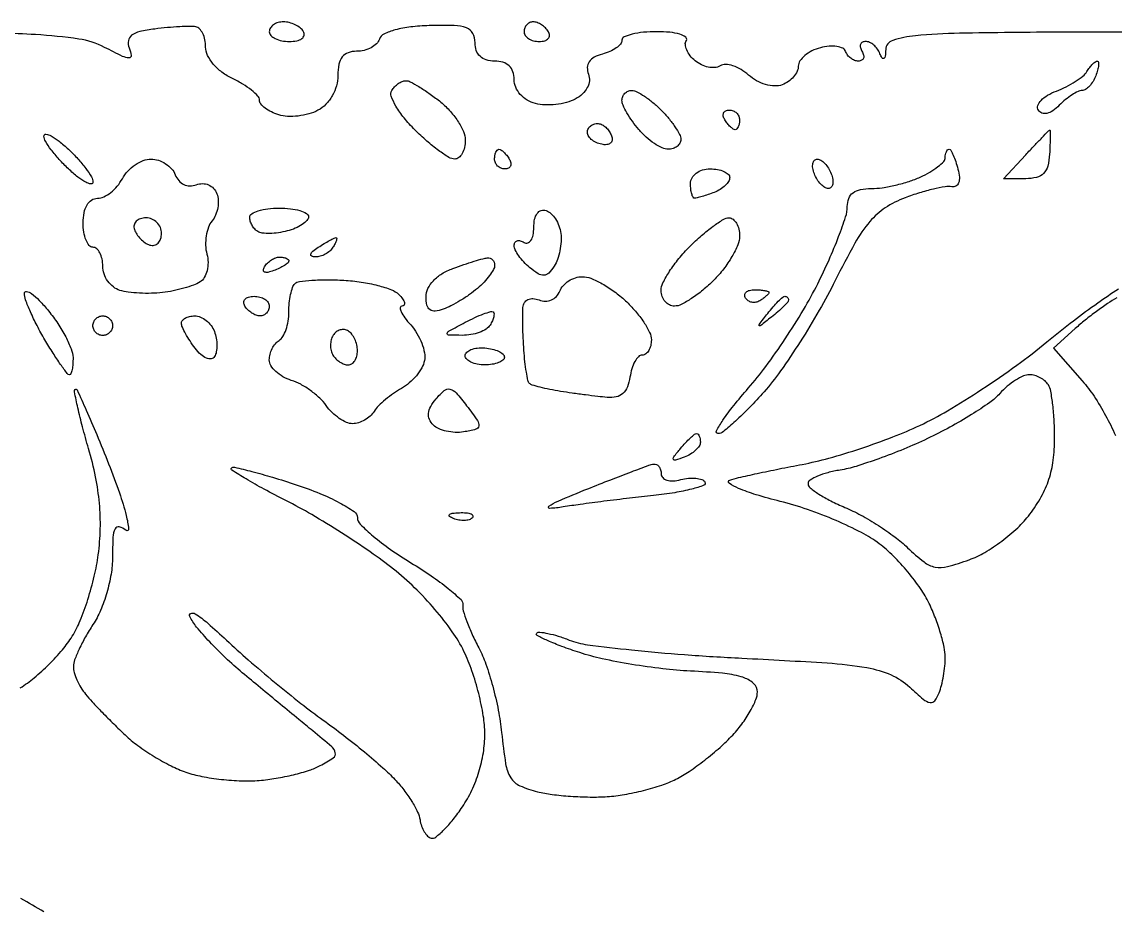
# Model space of a CAD drawing. Extents: x 0 to 102, y 0 to 135.
# Drawn here: x 14.02 to 23.46, y 113.57 to 121.23 of the extents above; entities that cross this region are included whole.
import ezdxf

# ---------------------------------------------------------------- set-up
doc = ezdxf.new("R2010")
doc.units = 0
doc.header["$MEASUREMENT"] = 0

msp = doc.modelspace()

# ---------------------------------------------------------------- linework, layer by layer
for points in [[(16.280507, 121.2318, 0.067639), (16.233909, 121.225467, 0.08433), (16.19441, 121.206949, 0.09965), (16.167996, 121.179461, 0.142666), (16.1586, 121.1472, 0.195654), (16.171749, 121.114884, 0.086673), (16.209769, 121.087451, 0.066561), (16.266122, 121.068827, 0.0466), (16.332793, 121.0626, 0.047867), (16.395869, 121.068652, 0.104212), (16.440458, 121.087451, 0.181468), (16.459658, 121.115211, 0.202618), (16.4547, 121.1472, 0.08825), (16.425738, 121.179588, 0.053305), (16.381963, 121.206949, 0.051278), (16.331017, 121.225525, 0.061875)], [(18.437807, 121.2318, 0.105429), (18.407433, 121.225323, 0.099231), (18.381585, 121.206949, 0.096318), (18.364259, 121.179495, 0.092995), (18.3582, 121.1472, 0.153634), (18.368354, 121.114935, 0.097988), (18.396944, 121.087451, 0.080552), (18.439662, 121.068906, 0.062283), (18.490093, 121.0626, 0.066118), (18.536761, 121.068798, 0.138808), (18.567883, 121.087451, 0.191142), (18.578832, 121.115082, 0.139169), (18.5697, 121.1472, 0.06081), (18.543795, 121.179561, 0.051032), (18.509389, 121.206949, 0.053229), (18.472119, 121.225599, 0.089642)], [(23.309638, 120.8934, -0.378002), (23.319593, 120.884619, -0.058922), (23.319806, 120.856123, -0.041517), (23.311795, 120.815178, -0.022557), (23.295594, 120.7665, -0.044495), (23.27182, 120.717949, -0.051459), (23.240785, 120.676877, -0.058879), (23.207538, 120.648689, -0.147462), (23.177392, 120.6396, 0.115335), (23.142329, 120.631403, 0.028795), (23.090836, 120.602132, 0.027883), (23.034271, 120.560872, 0.024864), (22.980337, 120.512051, -0.042473), (22.923614, 120.464225, -0.096811), (22.872746, 120.441351, -0.149816), (22.831097, 120.444181, -0.164446), (22.800003, 120.469909, -0.23057), (22.796105, 120.508618, -0.101421), (22.823933, 120.5535, -0.07002), (22.879625, 120.597969, -0.042697), (22.955591, 120.63454, 0.025828), (23.03943, 120.671475, 0.025786), (23.119061, 120.716876, 0.026669), (23.184189, 120.763672, 0.085416), (23.219475, 120.803582, -0.025875), (23.243269, 120.837968, -0.032576), (23.268858, 120.867016, -0.034297), (23.292727, 120.887736, -0.163008)], [(17.336584, 120.7242, -0.12059), (17.375261, 120.714734, -0.015522), (17.450228, 120.672694, -0.017396), (17.537344, 120.616002, -0.013705), (17.627691, 120.54886, -0.040774), (17.712981, 120.469719, -0.03972), (17.78512, 120.377127, -0.042533), (17.834919, 120.28542, -0.103479), (17.8506, 120.21046, -0.053915), (17.843854, 120.148079, -0.073651), (17.823837, 120.095299, -0.093358), (17.794257, 120.059872, -0.173953), (17.759492, 120.0474, -0.13963), (17.709825, 120.061546, -0.019748), (17.620869, 120.121679, -0.021238), (17.519014, 120.203438, -0.016637), (17.415521, 120.300264, -0.025708), (17.32252, 120.403354, -0.037218), (17.252465, 120.503975, -0.041386), (17.210968, 120.589647, -0.234647), (17.215521, 120.638664, -0.052161), (17.2408, 120.671383, -0.048453), (17.27289, 120.699074, -0.05188), (17.30662, 120.718005, -0.102298)], [(19.2888, 120.6396, -0.120635), (19.33217, 120.628982, -0.026952), (19.398251, 120.589897, -0.026473), (19.471615, 120.535168, -0.022886), (19.5426, 120.4704, -0.022886), (19.607368, 120.399415, -0.026473), (19.662098, 120.326051, -0.026952), (19.701182, 120.25997, -0.120635), (19.7118, 120.2166, -0.126938), (19.703475, 120.184336, -0.100762), (19.680046, 120.156851, -0.089679), (19.644999, 120.138375, -0.076723), (19.603702, 120.132, -0.111052), (19.552164, 120.14359, -0.037077), (19.484557, 120.181987, -0.034767), (19.413633, 120.237048, -0.033275), (19.349902, 120.302167, -0.022104), (19.29413, 120.373452, -0.024643), (19.247, 120.446915, -0.025011), (19.213417, 120.512843, -0.10567), (19.2042, 120.555967, -0.100219), (19.210662, 120.587883, -0.098215), (19.229051, 120.615033, -0.097662), (19.256512, 120.633219, -0.09787)], [(20.129807, 120.4704, -0.093332), (20.164007, 120.46396, -0.09642), (20.193082, 120.445549, -0.099167), (20.212542, 120.41808, -0.105053), (20.2194, 120.3858, -0.042167), (20.216664, 120.353411, -0.061769), (20.208441, 120.326051, -0.081139), (20.196359, 120.307499, -0.210953), (20.182093, 120.3012, -0.151918), (20.164265, 120.306745, -0.038439), (20.140386, 120.326051, -0.035638), (20.115257, 120.353417, -0.029505), (20.0925, 120.3858, -0.082592), (20.079259, 120.418126, -0.161196), (20.081891, 120.445549, -0.182303), (20.099779, 120.463777, -0.108972)], [(19.040846, 120.339887, -0.062935), (19.070971, 120.315562, -0.051508), (19.096466, 120.282907, -0.053363), (19.113815, 120.247295, -0.086896), (19.1196, 120.214262, -0.197116), (19.109253, 120.189036, -0.143728), (19.082466, 120.174165, -0.094863), (19.041605, 120.172851, -0.052397), (18.993186, 120.18582, -0.065363), (18.948395, 120.210112, -0.09613), (18.917906, 120.242732, -0.122565), (18.906287, 120.278265, -0.157716), (18.914432, 120.311445, -0.101208), (18.938637, 120.337153, -0.09843), (18.971225, 120.35161, -0.097419), (19.007153, 120.352583, -0.09691)], [(22.8965, 120.296026, -0.532434), (22.90112, 120.293016, -0.003722), (22.901533, 120.237569, -0.009145), (22.900306, 120.170487, -0.005265), (22.8965, 120.08976, -0.047878), (22.880667, 119.987298, -0.131269), (22.845216, 119.923929, -0.141528), (22.784812, 119.889463, -0.059323), (22.690966, 119.87826), (22.497631, 119.8782), (22.690966, 120.084526, -0.001773), (22.765952, 120.163984, -0.002775), (22.831092, 120.231763, -0.000758), (22.888229, 120.29038, -0.099211)], [(14.4243, 120.132, -0.019583), (14.505277, 120.049725, -0.02425), (14.573672, 119.966821, -0.023709), (14.623294, 119.89333, -0.137478), (14.6358, 119.848706, -0.450164), (14.618235, 119.83315, -0.093659), (14.573672, 119.847324, -0.044852), (14.505566, 119.892369, -0.020051), (14.4243, 119.9628, -0.019583), (14.343323, 120.045075, -0.02425), (14.274928, 120.127979, -0.023709), (14.225306, 120.20147, -0.137478), (14.2128, 120.246094, -0.450164), (14.230365, 120.26165, -0.093659), (14.274928, 120.247476, -0.044852), (14.343034, 120.202431, -0.020051)], [(18.141707, 120.132, -0.151918), (18.159535, 120.126455, -0.038439), (18.183414, 120.107149, -0.035638), (18.208543, 120.079783, -0.029505), (18.2313, 120.0474, -0.082592), (18.244541, 120.015074, -0.161196), (18.241909, 119.987651, -0.182303), (18.224021, 119.969423, -0.108972), (18.193993, 119.9628, -0.093332), (18.159793, 119.96924, -0.09642), (18.130718, 119.987651, -0.099167), (18.111258, 120.01512, -0.105053), (18.1044, 120.0474, -0.042167), (18.107136, 120.079789, -0.061769), (18.115359, 120.107149, -0.081139), (18.127441, 120.125701, -0.210953)], [(22.028433, 120.132, -0.270325), (22.043429, 120.123253, -0.02278), (22.064491, 120.081707, -0.025352), (22.086131, 120.026397, -0.016619), (22.105639, 119.960789, -0.04161), (22.117722, 119.891482, -0.107386), (22.111448, 119.841358, -0.185847), (22.088266, 119.814167, -0.173738), (22.052056, 119.808573, 0.089669), (21.995883, 119.809241, 0.016173), (21.893028, 119.788466, 0.016978), (21.772745, 119.755747, 0.014645), (21.648802, 119.713455, 0.056574), (21.477658, 119.626271, 0.071582), (21.34515, 119.508378, 0.047783), (21.216435, 119.322354, 0.012262), (21.045669, 118.998521, -0.015519), (20.908346, 118.742167, -0.011643), (20.742068, 118.468573, -0.011799), (20.573365, 118.21823, -0.026313), (20.430931, 118.03815, -0.011893), (20.303747, 117.900416, -0.016717), (20.183429, 117.784218, -0.012974), (20.079583, 117.695211, -0.172341), (20.032824, 117.6786, -0.567842), (20.019961, 117.700161, -0.024097), (20.076266, 117.793427, -0.021552), (20.169009, 117.919452, -0.011067), (20.295304, 118.0695, 0.021771), (20.445537, 118.255945, 0.012028), (20.613309, 118.495653, 0.011975), (20.771973, 118.747237, 0.018826), (20.894694, 118.971312, 0.011141), (20.992443, 119.178337, 0.013272), (21.075004, 119.377878, 0.012082), (21.135706, 119.54861, 0.079526), (21.15, 119.637913, -0.090687), (21.162813, 119.707974, -0.142296), (21.199341, 119.756583, -0.114419), (21.263001, 119.784691, -0.047023), (21.357519, 119.7936, 0.036884), (21.452527, 119.800618, 0.020151), (21.567377, 119.82244, 0.019984), (21.682887, 119.854163, 0.029893), (21.780519, 119.89178, 0.025457), (21.863031, 119.934571, 0.034096), (21.932703, 119.981981, 0.036304), (21.98257, 120.027354, 0.192314), (21.996, 120.06098, -0.04372), (21.998382, 120.088167, -0.06349), (22.005527, 120.111138, -0.083217), (22.016036, 120.126683, -0.205394)], [(15.137325, 120.0474, -0.078783), (15.201301, 120.037257, -0.065292), (15.263622, 120.007545, -0.066686), (15.314918, 119.963593, -0.09094), (15.346562, 119.911722, 0.086448), (15.376656, 119.86139, 0.104564), (15.420346, 119.828102, 0.107394), (15.472806, 119.815888, 0.095585), (15.528016, 119.825696, -0.092531), (15.582096, 119.835642, -0.101657), (15.634213, 119.82479, -0.102859), (15.677375, 119.794437, -0.096925), (15.705967, 119.748796, -0.079775), (15.717842, 119.692305, -0.056114), (15.713673, 119.627379, -0.055588), (15.695029, 119.564281, -0.073724), (15.664005, 119.51317, 0.086273), (15.632686, 119.458546, 0.04859), (15.613623, 119.384319, 0.046609), (15.608662, 119.303255, 0.055997), (15.619611, 119.227696, -0.060546), (15.629417, 119.155407, -0.063413), (15.621336, 119.084044, -0.070647), (15.597447, 119.024319, -0.124558), (15.560705, 118.98638, -0.051547), (15.505374, 118.959614, -0.018572), (15.42202, 118.932873, -0.018192), (15.327858, 118.910139, -0.020585), (15.236084, 118.895388, -0.023848), (15.141168, 118.888685, -0.01846), (15.037513, 118.890145, -0.018805), (14.940685, 118.898748, -0.042), (14.86845, 118.914157, -0.092911), (14.811873, 118.943569, -0.072198), (14.76389, 118.993857, -0.07099), (14.731511, 119.056652, -0.083776), (14.7204, 119.122501, 0.04977), (14.714157, 119.185067, 0.069758), (14.695549, 119.237972, 0.089917), (14.668098, 119.273573, 0.185742), (14.6358, 119.286, -0.226478), (14.603404, 119.301468, -0.074992), (14.576051, 119.348128, -0.057076), (14.557386, 119.416508, -0.038131), (14.5512, 119.4975, -0.047492), (14.559498, 119.58467, -0.085251), (14.584742, 119.651753, -0.114432), (14.62449, 119.693751, -0.147313), (14.675123, 119.709, 0.112104), (14.729176, 119.721273, 0.055403), (14.789244, 119.758703, 0.050946), (14.845766, 119.813481, 0.052011), (14.8896, 119.8782, -0.065002), (14.935916, 119.94291, -0.055186), (14.999722, 119.997697, -0.057582), (15.0705, 120.034923, -0.092553)], [(20.889804, 120.0474, -0.142471), (20.921259, 120.038252, -0.060245), (20.955589, 120.010123, -0.052856), (20.987365, 119.969046, -0.046632), (21.011394, 119.9205, -0.049166), (21.024752, 119.871882, -0.08982), (21.024373, 119.830877, -0.13955), (21.010862, 119.803995, -0.209945), (20.987196, 119.7936, -0.142471), (20.955741, 119.802748, -0.060245), (20.921411, 119.830877, -0.052856), (20.889635, 119.871954, -0.046632), (20.865606, 119.9205, -0.049166), (20.852248, 119.969118, -0.08982), (20.852627, 120.010123, -0.13955), (20.866138, 120.037005, -0.209945)], [(19.9656, 119.9628, -0.042713), (20.030376, 119.957256, -0.06238), (20.085098, 119.940608, -0.081888), (20.122176, 119.916137, -0.208972), (20.1348, 119.887251, -0.144282), (20.125175, 119.854591, -0.059761), (20.095491, 119.818811, -0.052351), (20.052176, 119.78559, -0.045844), (20.000981, 119.760351, -0.008099), (19.947151, 119.740689, -0.009838), (19.896078, 119.724084, -0.008575), (19.852771, 119.711748, -0.065182), (19.831781, 119.709, -0.281131), (19.818126, 119.717337, -0.050709), (19.806793, 119.746277, -0.041645), (19.798965, 119.787274, -0.026361), (19.7964, 119.8359, -0.130775), (19.809361, 119.884609, -0.10214), (19.84575, 119.925787, -0.08892), (19.900508, 119.953336, -0.072314)], [(16.2432, 119.6244, -0.027867), (16.340446, 119.618976, -0.043758), (16.422446, 119.602447, -0.05431), (16.479981, 119.578469, -0.273371), (16.497, 119.549667, -0.1916), (16.484243, 119.5176, -0.056234), (16.442985, 119.482762, -0.047558), (16.383509, 119.450745, -0.035767), (16.313118, 119.426848, -0.028464), (16.237593, 119.411627, -0.030697), (16.162713, 119.405581, -0.03225), (16.098468, 119.408491, -0.111413), (16.059318, 119.421974, -0.072164), (16.032569, 119.444397, -0.052935), (16.009939, 119.475877, -0.053267), (15.994566, 119.51114, -0.076312), (15.9894, 119.544793, -0.264112), (16.006794, 119.575425, -0.058564), (16.063954, 119.601015, -0.046306), (16.145964, 119.618615, -0.029721)], [(15.09405, 119.5398, 0.077096), (15.045381, 119.532251, 0.119977), (15.009285, 119.510289, 0.144529), (14.991474, 119.477557, 0.134046), (14.993588, 119.439337, 0.068635), (15.013799, 119.398421, 0.04742), (15.046749, 119.358549, 0.04742), (15.086621, 119.325599, 0.068635), (15.127537, 119.305387, 0.134046), (15.165757, 119.303274, 0.144529), (15.198489, 119.321085, 0.119977), (15.220451, 119.357181, 0.077096), (15.228, 119.40585, 0.099038), (15.217774, 119.45697, 0.097945), (15.188652, 119.500452, 0.097945), (15.14517, 119.529574, 0.099038)], [(18.54855, 119.603673, -0.111441), (18.590627, 119.578445, -0.05898), (18.629591, 119.531321, -0.054318), (18.6598, 119.471039, -0.055987), (18.675935, 119.406273, -0.048431), (18.678462, 119.335132, -0.034209), (18.668114, 119.255777, -0.034679), (18.647506, 119.18055, -0.059532), (18.618932, 119.12224, -0.050194), (18.572077, 119.063687, -0.188372), (18.529943, 119.044706, -0.155569), (18.480766, 119.057673, -0.031575), (18.406948, 119.111449, -0.032056), (18.355916, 119.159643, -0.034438), (18.312771, 119.212884, -0.036748), (18.282601, 119.263359, -0.116845), (18.2736, 119.301352, -0.128987), (18.280397, 119.327261, -0.189549), (18.298451, 119.341952, -0.145901), (18.325826, 119.342462, -0.070726), (18.3582, 119.3283, 0.213191), (18.390178, 119.324006, 0.177732), (18.417949, 119.344613, 0.099708), (18.43676, 119.391459, 0.045804), (18.4428, 119.457257, -0.05095), (18.450018, 119.527911, -0.105864), (18.472226, 119.578376, -0.156852), (18.506487, 119.603572, -0.16166)], [(20.128292, 119.5398, -0.168885), (20.163051, 119.527715, -0.094679), (20.192637, 119.493486, -0.075353), (20.212643, 119.442446, -0.055843), (20.2194, 119.382136, -0.099038), (20.204222, 119.306259, -0.033786), (20.153883, 119.205269, -0.032034), (20.081718, 119.098416, -0.031848), (19.996364, 119.001436, -0.023647), (19.902509, 118.916062, -0.027029), (19.804956, 118.843917, -0.027685), (19.716729, 118.792533, -0.118557), (19.657964, 118.7784, -0.11489), (19.613958, 118.788647, -0.100398), (19.576488, 118.817589, -0.09356), (19.551341, 118.860863, -0.085164), (19.5426, 118.911808, -0.115959), (19.55845, 118.979232, -0.028583), (19.615242, 119.078669, -0.027718), (19.695237, 119.18804, -0.024625), (19.789892, 119.292508, -0.017004), (19.891252, 119.387198, -0.021581), (19.991305, 119.467158, -0.020229), (20.078829, 119.525839, -0.138418)], [(16.734643, 119.369305, -0.434568), (16.740695, 119.363431, -0.071273), (16.737747, 119.345368, -0.041889), (16.726726, 119.318388, -0.020509), (16.7085, 119.286, -0.075854), (16.681042, 119.253729, -0.054031), (16.641976, 119.226632, -0.053889), (16.597875, 119.208463, -0.074131), (16.555457, 119.202695, -0.102799), (16.524715, 119.209497, -0.37991), (16.517232, 119.226161, -0.147021), (16.534722, 119.251945, -0.027275), (16.5816, 119.286, -0.008026), (16.632112, 119.317505, -0.01079), (16.678903, 119.344299, -0.008096), (16.718573, 119.365067, -0.104523)], [(16.248193, 119.2014, -0.039867), (16.278675, 119.198966, -0.059132), (16.304415, 119.191633, -0.077771), (16.321928, 119.180875, -0.219607), (16.3278, 119.168151, -0.2252), (16.32029, 119.152323, -0.029412), (16.289232, 119.12987, -0.029555), (16.246799, 119.106241, -0.020646), (16.196506, 119.08452, -0.036408), (16.147457, 119.06969, -0.155351), (16.117355, 119.072327, -0.32948), (16.107257, 119.089226, -0.1144), (16.116899, 119.117769, -0.061454), (16.142574, 119.149759, -0.051183), (16.176787, 119.176833, -0.053277), (16.213924, 119.195266, -0.088797)], [(18.04095, 119.194721, -0.114194), (18.065141, 119.191742, -0.111981), (18.085762, 119.178438, -0.104885), (18.099571, 119.156693, -0.089435), (18.1044, 119.129912, -0.130016), (18.094939, 119.094145, -0.030843), (18.06091, 119.042072, -0.029686), (18.01302, 118.985198, -0.025501), (17.95635, 118.931271, -0.024118), (17.888858, 118.87874, -0.01695), (17.8083, 118.826046, -0.017151), (17.727568, 118.780775, -0.034004), (17.66025, 118.751614, -0.057654), (17.59093, 118.735704, -0.186161), (17.54602, 118.747539, -0.182901), (17.520195, 118.78668, -0.05541), (17.5122, 118.858605, -0.112604), (17.528427, 118.929745, -0.078186), (17.575469, 118.997833, -0.066617), (17.649501, 119.057349, -0.048514), (17.74485, 119.103071, -0.005712), (17.838576, 119.136094, -0.00679), (17.927797, 119.165044, -0.005964), (18.003556, 119.187506, -0.042886)], [(16.803427, 119.001519, -0.023149), (16.953189, 118.985838, -0.025682), (17.095679, 118.956662, -0.026244), (17.213398, 118.919498, -0.107189), (17.276084, 118.879156, -0.034227), (17.309874, 118.840394, -0.093668), (17.325995, 118.807997, -0.227669), (17.322441, 118.787626, -0.24216), (17.304508, 118.7784, 0.404038), (17.289934, 118.764326, 0.117235), (17.29673, 118.730547, 0.052873), (17.327999, 118.678096, 0.023085), (17.379603, 118.615495, -0.048338), (17.433894, 118.542419, -0.043591), (17.475333, 118.457768, -0.046222), (17.49883, 118.374722, -0.094656), (17.498465, 118.307312, -0.080816), (17.475283, 118.244859, -0.043695), (17.428589, 118.177196, -0.042067), (17.367554, 118.114936, -0.051458), (17.3007, 118.068368, 0.026668), (17.23096, 118.024749, 0.021892), (17.161329, 117.971151, 0.022433), (17.101611, 117.91611, 0.053086), (17.063846, 117.86895, -0.069347), (17.029239, 117.828491, -0.051723), (16.981433, 117.794264, -0.052344), (16.928401, 117.770999, -0.077359), (16.878293, 117.7632, -0.104259), (16.825177, 117.774397, -0.046727), (16.762554, 117.809337, -0.043504), (16.700866, 117.860174, -0.045353), (16.649847, 117.920263, 0.051438), (16.593682, 117.984809, 0.031684), (16.515858, 118.048855, 0.031562), (16.429916, 118.102992, 0.048293), (16.34895, 118.137464, -0.051966), (16.276144, 118.169095, -0.05845), (16.214515, 118.214072, -0.066916), (16.172564, 118.264908, -0.139981), (16.1586, 118.313808, -0.064623), (16.164872, 118.362137, -0.051845), (16.183451, 118.411238, -0.053424), (16.210818, 118.453739, -0.084803), (16.2432, 118.4823, 0.124636), (16.275701, 118.515869, 0.047126), (16.302949, 118.575746, 0.042976), (16.321546, 118.64951, 0.040291), (16.3278, 118.726993, -0.024608), (16.331615, 118.804454, -0.027707), (16.343035, 118.878115, -0.028568), (16.359613, 118.938883, -0.116002), (16.379663, 118.971263, -0.164316), (16.418583, 118.99053, -0.015671), (16.525537, 119.001544, -0.018676), (16.657199, 119.006013, -0.013655)], [(18.862498, 119.0322, -0.096201), (18.934528, 119.018212, -0.031387), (19.032635, 118.971258, -0.029949), (19.137584, 118.904136, -0.029639), (19.234146, 118.82474, -0.028648), (19.31982, 118.735695, -0.031112), (19.392243, 118.639757, -0.03274), (19.443177, 118.550584, -0.113865), (19.458, 118.48634, -0.058198), (19.452151, 118.43626, -0.07734), (19.434877, 118.393863, -0.096076), (19.40931, 118.365457, -0.163021), (19.379284, 118.3554, 0.202946), (19.347156, 118.341799, 0.065793), (19.31575, 118.299485, 0.053191), (19.289662, 118.237921, 0.038382), (19.273534, 118.16505, -0.057876), (19.251296, 118.080332, -0.118104), (19.212284, 118.024209, -0.129129), (19.154719, 117.994866, -0.07642), (19.0773, 117.990059, -0.006512), (18.995892, 117.998519, -0.002884), (18.888648, 118.011705, -0.002854), (18.775187, 118.026979, -0.003845), (18.672679, 118.042179, -0.010582), (18.580218, 118.058629, -0.014157), (18.497174, 118.077683, -0.011309), (18.429499, 118.096885, -0.126253), (18.405805, 118.111421, -0.139988), (18.392629, 118.136054, -0.011305), (18.378586, 118.208913, -0.014542), (18.366131, 118.298119, -0.010649), (18.357311, 118.3977, -0.005776), (18.351446, 118.503288, -0.005508), (18.34791, 118.610669, -0.00547), (18.346869, 118.705582, -0.019491), (18.349236, 118.766301, -0.115383), (18.362526, 118.808124, -0.150334), (18.392166, 118.834915, -0.128163), (18.435768, 118.842919, -0.07339), (18.488302, 118.831178, 0.090987), (18.542676, 118.821006, 0.101431), (18.594915, 118.831525, 0.103401), (18.638055, 118.861481, 0.098155), (18.666554, 118.906726, -0.092312), (18.695998, 118.954696, -0.066754), (18.743974, 118.995342, -0.065069), (18.802399, 119.02282, -0.077569)], [(14.252478, 118.7361, -0.025088), (14.332325, 118.628061, -0.025666), (14.400298, 118.513364, -0.026495), (14.44865, 118.408125, -0.089527), (14.463558, 118.33425, -0.021615), (14.462271, 118.277505, -0.034981), (14.455735, 118.22969, -0.03931), (14.445644, 118.19516, -0.311493), (14.432656, 118.1862, -0.237386), (14.413373, 118.195902, -0.006476), (14.356527, 118.2746, -0.01207), (14.291662, 118.371799, -0.007821), (14.221156, 118.487136, -0.01351), (14.153209, 118.609751, -0.015959), (14.095881, 118.729315, -0.014912), (14.054064, 118.832403, -0.090168), (14.04402, 118.888986, -0.469988), (14.062721, 118.904355, -0.110959), (14.105428, 118.885703, -0.044477), (14.172449, 118.826719, -0.018395)], [(16.026707, 118.863, -0.062283), (16.077138, 118.856694, -0.080552), (16.119856, 118.838149, -0.097988), (16.148446, 118.810665, -0.153634), (16.1586, 118.7784, -0.092995), (16.152541, 118.746105, -0.096318), (16.135215, 118.718651, -0.099231), (16.109367, 118.700277, -0.105429), (16.078993, 118.6938, -0.089642), (16.044681, 118.700001, -0.053229), (16.007411, 118.718651, -0.051032), (15.973005, 118.746039, -0.06081), (15.9471, 118.7784, -0.139169), (15.937968, 118.810518, -0.191142), (15.948917, 118.838149, -0.138808), (15.980039, 118.856802, -0.066118)], [(20.350021, 118.9194, -0.017729), (20.397239, 118.917725, -0.028836), (20.437016, 118.912583, -0.02859), (20.46652, 118.905257, -0.328686), (20.4732, 118.896193, -0.183858), (20.468703, 118.884376, -0.025929), (20.450066, 118.865505, -0.026733), (20.424606, 118.844648, -0.019831), (20.394446, 118.824313, -0.090093), (20.361003, 118.811192, -0.095385), (20.325776, 118.811052, -0.099739), (20.294252, 118.823828, -0.108766), (20.271267, 118.84752, -0.158515), (20.264624, 118.874765, -0.191218), (20.276076, 118.898285, -0.126631), (20.306043, 118.914187, -0.059057)], [(20.610459, 118.863, -0.099038), (20.622649, 118.860562, -0.097945), (20.633017, 118.853617, -0.097945), (20.639962, 118.843249, -0.099038), (20.6424, 118.831059, -0.184603), (20.635535, 118.813098, -0.013803), (20.59891, 118.774393, -0.017649), (20.551066, 118.729813, -0.012436), (20.49435, 118.683009, -0.001576), (20.398794, 118.608554, -0.377591), (20.3886, 118.6092, -0.377591), (20.387954, 118.619394, -0.001576), (20.462409, 118.71495, -0.012436), (20.509213, 118.771666, -0.017649), (20.553793, 118.81951, -0.013803), (20.592498, 118.856135, -0.184603)], [(14.7204, 118.6938, -0.099038), (14.752687, 118.687341, -0.097945), (14.780149, 118.668949, -0.097945), (14.798541, 118.641487, -0.099038), (14.805, 118.6092, -0.099038), (14.798541, 118.576913, -0.097945), (14.780149, 118.549451, -0.097945), (14.752687, 118.531059, -0.099038), (14.7204, 118.5246, -0.099038), (14.688113, 118.531059, -0.097945), (14.660651, 118.549451, -0.097945), (14.642259, 118.576913, -0.099038), (14.6358, 118.6092, -0.099038), (14.642259, 118.641487, -0.097945), (14.660651, 118.668949, -0.097945), (14.688113, 118.687341, -0.099038)], [(15.515049, 118.6938, -0.101381), (15.563958, 118.68378, -0.066805), (15.613444, 118.65428, -0.063351), (15.655984, 118.610699, -0.070203), (15.684523, 118.559266, -0.047622), (15.700525, 118.501725, -0.042969), (15.706092, 118.440155, -0.045546), (15.701192, 118.38381, -0.094229), (15.685453, 118.342703, -0.221866), (15.656621, 118.32379, -0.137557), (15.615724, 118.329116, -0.085337), (15.567188, 118.360442, -0.044695), (15.518669, 118.413787, -0.017164), (15.474031, 118.47706, -0.019603), (15.435892, 118.540562, -0.019145), (15.407958, 118.596465, -0.095973), (15.399891, 118.63035, -0.183398), (15.407921, 118.654552, -0.096309), (15.432608, 118.675162, -0.074033), (15.470153, 118.689114, -0.052048)], [(18.091721, 118.727536, -0.231368), (18.099236, 118.712628, -0.060096), (18.096261, 118.685156, -0.048435), (18.084772, 118.651026, -0.033028), (18.065579, 118.614829, -0.11682), (18.030991, 118.580293, -0.049672), (17.971746, 118.551471, -0.045495), (17.899498, 118.53205, -0.04463), (17.824457, 118.525847, -0.007096), (17.705706, 118.528332, -0.471883), (17.6948, 118.542563, -0.214403), (17.710949, 118.563791, -0.003259), (17.8506, 118.638555, -0.013174), (17.933791, 118.679633, -0.019701), (18.008673, 118.71067, -0.015255), (18.070489, 118.731363, -0.239865)], [(16.841246, 118.563287, 0.108373), (16.807127, 118.575267, 0.099685), (16.770016, 118.572406, 0.095498), (16.735625, 118.555106, 0.090427), (16.709353, 118.52598, 0.078319), (16.692918, 118.486808, 0.059053), (16.687183, 118.440405, 0.059272), (16.692451, 118.394145, 0.080615), (16.7085, 118.3554, 0.06081), (16.734405, 118.323039, 0.051032), (16.768811, 118.295651, 0.053229), (16.806081, 118.277001, 0.089642), (16.840393, 118.2708, 0.151097), (16.870752, 118.280189, 0.09843), (16.896615, 118.30661, 0.081425), (16.91406, 118.346098, 0.063462), (16.92, 118.392707, 0.057944), (16.914158, 118.442949, 0.050295), (16.896866, 118.493102, 0.052935), (16.871406, 118.53574, 0.093559)], [(18.0198, 118.416739, -0.037158), (18.084587, 118.406983, -0.053734), (18.139297, 118.388175, -0.068155), (18.176866, 118.363851, -0.218405), (18.189, 118.337397, -0.229038), (18.176668, 118.311888, -0.073935), (18.139297, 118.290363, -0.056318), (18.084596, 118.275667, -0.037503), (18.0198, 118.2708, -0.044935), (17.955033, 118.276632, -0.064806), (17.900302, 118.294107, -0.084737), (17.863314, 118.319824, -0.201195), (17.8506, 118.350142, -0.210357), (17.863502, 118.379453, -0.091879), (17.900302, 118.402434, -0.067802), (17.955021, 118.4158, -0.044872)], [(22.723219, 118.1862, 0.105764), (22.67129, 118.175091, 0.036174), (22.603122, 118.138397, 0.03405), (22.531536, 118.085741, 0.033253), (22.467152, 118.023467, -0.055438), (22.379742, 117.946108, -0.014307), (22.222539, 117.841964, -0.014381), (22.035277, 117.732815, -0.014191), (21.841231, 117.634104, -0.012784), (21.637769, 117.544062, -0.011425), (21.422259, 117.460914, -0.011542), (21.225222, 117.395116, -0.034597), (21.08709, 117.362767, 0.024089), (20.981547, 117.340377, 0.036194), (20.892525, 117.309928, 0.040096), (20.828607, 117.276482, 0.257626), (20.8116, 117.245666, 0.228621), (20.828692, 117.21024, 0.02457), (20.904792, 117.155608, 0.026298), (21.007315, 117.096783, 0.018162), (21.12885, 117.040747, -0.026537), (21.266709, 116.974366, -0.017181), (21.418944, 116.883901, -0.01728), (21.561978, 116.784975, -0.031064), (21.670906, 116.6929, 0.023915), (21.812806, 116.569434, 0.119442), (21.907973, 116.525736, 0.114336), (22.014668, 116.52947, 0.02108), (22.20369, 116.588942, 0.04689), (22.337224, 116.651919, 0.027509), (22.484214, 116.75021, 0.02733), (22.621603, 116.865708, 0.041397), (22.726185, 116.981552, 0.035879), (22.825567, 117.133283, 0.047952), (22.891497, 117.28402, 0.046893), (22.928464, 117.447208, 0.032274), (22.9407, 117.63657, 0.013315), (22.936717, 117.786121, 0.015978), (22.924737, 117.926376, 0.01476), (22.907529, 118.042846, 0.094625), (22.886357, 118.098271, 0.077591), (22.857529, 118.131917, 0.053334), (22.816019, 118.160371, 0.052803), (22.768864, 118.17969, 0.070951)], [(17.862671, 117.917832, -0.009231), (17.956048, 117.790106, -0.183492), (17.967817, 117.74399, -0.309505), (17.94268, 117.714945, -0.024228), (17.837092, 117.692587, -0.050925), (17.763535, 117.688283, -0.045076), (17.68745, 117.698494, -0.047643), (17.620158, 117.720697, -0.093137), (17.573708, 117.752452, -0.097004), (17.541426, 117.800459, -0.128619), (17.533966, 117.852356, -0.101139), (17.552909, 117.910556, -0.044144), (17.599287, 117.977696, -0.04099), (17.669217, 118.049146, -0.238815), (17.718758, 118.06155, -0.158996), (17.771228, 118.030181, -0.016716)], [(19.849059, 117.6786, -0.217663), (19.86128, 117.673015, -0.078541), (19.871617, 117.656408, -0.05972), (19.878661, 117.631978, -0.040372), (19.881, 117.603051, -0.148172), (19.871064, 117.57026, -0.058677), (19.840208, 117.534042, -0.05126), (19.795263, 117.500191, -0.0442), (19.742134, 117.474215, -0.012731), (19.665971, 117.447192, -0.389672), (19.649095, 117.454884, -0.27071), (19.651962, 117.477031, -0.008807), (19.710193, 117.549763, -0.013646), (19.753477, 117.599113, -0.018888), (19.795091, 117.640754, -0.015689), (19.831248, 117.672247, -0.172995)], [(19.47915, 117.415014, -0.153768), (19.503306, 117.411311, -0.118167), (19.523962, 117.394176, -0.094543), (19.537866, 117.365721, -0.066596), (19.5426, 117.330333, 0.196983), (19.556028, 117.297571, 0.126681), (19.591712, 117.276142, 0.086541), (19.646234, 117.269782, 0.049856), (19.711716, 117.280091, -0.039106), (19.779392, 117.292238, -0.049465), (19.842927, 117.292276, -0.057974), (19.893608, 117.281257, -0.173542), (19.920909, 117.259468, -0.473984), (19.911245, 117.231406, -0.024528), (19.806997, 117.198604, -0.024279), (19.659726, 117.167637, -0.013291), (19.476843, 117.143332, 0.002849), (19.269789, 117.120203, 0.002309), (19.047938, 117.093102, 0.002332), (18.843585, 117.066211, 0.006041), (18.6966, 117.044359, -0.026867), (18.579708, 117.031928, -0.743182), (18.572952, 117.050739, -0.060172), (18.652339, 117.095891, -0.00358), (18.9081, 117.200952, -0.00248), (19.107179, 117.279923, -0.00351), (19.285231, 117.348097, -0.002023), (19.435954, 117.403902, -0.049423)], [(17.80125, 116.995121, -0.028489), (17.860147, 116.994191, -0.077125), (17.900754, 116.984824, -0.208169), (17.916197, 116.969203, -0.296942), (17.912288, 116.950688, -0.126455), (17.884629, 116.934339, -0.060344), (17.843572, 116.927642, -0.05415), (17.796403, 116.930808, -0.051402), (17.750137, 116.944009, -0.054073), (17.714887, 116.962752, -0.470617), (17.713428, 116.97817, -0.168741), (17.738111, 116.990126, -0.018894)]]:
    msp.add_lwpolyline(points, format="xyb", close=True)
for points in [[(23.589084, 121.141336, 0.004777), (23.004481, 121.143243, 0.002245), (22.119461, 121.133698, 0.020869), (21.737878, 121.111923, 0.053121), (21.542092, 121.07124, 0.312775), (21.481721, 120.9924, -0.019449), (21.476869, 120.936197, -0.208316), (21.465447, 120.91696, -0.437623), (21.450861, 120.919928, -0.040392), (21.432371, 120.95685, 0.061896), (21.409903, 120.997286, 0.05974), (21.377988, 121.031536, 0.064692), (21.341894, 121.054779, 0.111184), (21.307157, 121.0626, 0.121914), (21.279931, 121.055861, 0.187673), (21.26422, 121.037749, 0.151112), (21.263027, 121.010359, 0.074422), (21.2769, 120.978, -0.074422), (21.290773, 120.945641, -0.151112), (21.28958, 120.918251, -0.187673), (21.273869, 120.900139, -0.121914), (21.246643, 120.8934, -0.090959), (21.212981, 120.899575, -0.069385), (21.180063, 120.917617, -0.068315), (21.152862, 120.944331, -0.082296), (21.1359, 120.975841, 0.201072), (21.111123, 121.003727, 0.075186), (21.060068, 121.019375, 0.059105), (20.992287, 121.021359, 0.042048), (20.91735, 121.008274, 0.049948), (20.844536, 120.981139, 0.059126), (20.782915, 120.941236, 0.069149), (20.740969, 120.895293, 0.151615), (20.727, 120.850284, -0.112426), (20.716692, 120.80502, -0.066023), (20.686129, 120.758339, -0.060838), (20.641065, 120.717377, -0.062533), (20.587865, 120.688912, -0.102613), (20.523133, 120.678339, -0.059595), (20.445088, 120.691067, -0.055488), (20.365794, 120.723807, -0.058347), (20.297096, 120.772748, 0.04855), (20.232151, 120.820955, 0.057213), (20.162499, 120.852665, 0.066624), (20.098752, 120.864256, 0.151234), (20.051825, 120.852104, -0.120083), (20.006935, 120.837499, -0.068806), (19.949779, 120.84104, -0.062369), (19.889656, 120.86122, -0.061154), (19.835926, 120.895703, -0.052347), (19.792595, 120.940079, -0.065773), (19.763196, 120.9894, -0.079511), (19.751442, 121.035923, -0.161985), (19.760024, 121.072186, 0.394388), (19.754297, 121.100773, 0.084033), (19.704321, 121.125165, 0.047996), (19.617589, 121.141887, 0.023642), (19.505293, 121.1472, 0.023426), (19.389902, 121.141791, 0.037418), (19.292646, 121.125247, 0.043382), (19.223037, 121.101404, 0.296803), (19.2042, 121.072467, -0.181845), (19.19223, 121.040642, -0.059828), (19.154395, 121.006663, -0.050375), (19.099545, 120.975867, -0.038806), (19.034651, 120.953396, 0.059239), (18.965465, 120.926233, 0.117899), (18.921748, 120.887332, 0.141737), (18.905043, 120.83813, 0.103396), (18.914312, 120.780817, -0.114361), (18.922385, 120.722975, -0.098923), (18.905044, 120.664061, -0.086059), (18.863373, 120.609829, -0.063219), (18.801439, 120.565832, -0.057929), (18.726028, 120.53609, -0.036914), (18.633247, 120.518616, -0.036792), (18.538354, 120.514932, -0.055314), (18.456478, 120.52691, -0.071427), (18.384186, 120.557338, -0.076792), (18.325373, 120.606303, -0.081922), (18.286935, 120.667647, -0.099394), (18.2736, 120.734067, 0.082074), (18.262378, 120.801969, 0.122573), (18.22999, 120.852333, 0.117651), (18.176631, 120.882966, 0.071854), (18.1044, 120.8934, -0.071828), (18.032323, 120.903808, -0.116981), (17.978934, 120.934357, -0.122303), (17.946467, 120.984483, -0.083033), (17.9352, 121.051859, 0.119854), (17.915615, 121.132389, 0.185972), (17.862765, 121.179297, 0.083588), (17.756307, 121.199924, 0.01289), (17.54032, 121.199669, 0.022298), (17.379571, 121.188148, 0.036935), (17.246083, 121.162479, 0.043582), (17.148885, 121.126898, 0.20558), (17.11027, 121.08351, -0.121314), (17.084787, 121.043152, -0.068888), (17.0378, 121.008994, -0.062276), (16.977572, 120.985866, -0.060637), (16.91295, 120.978, 0.083002), (16.838669, 120.965584, 0.145669), (16.788396, 120.929651, 0.119442), (16.759787, 120.86613, 0.046389), (16.7508, 120.769477, -0.067308), (16.738601, 120.679263, -0.062987), (16.702806, 120.593319, -0.064212), (16.647585, 120.520481, -0.07576), (16.578404, 120.46869, -0.054526), (16.500219, 120.437239, -0.039292), (16.407886, 120.419006, -0.039888), (16.316137, 120.415638, -0.066167), (16.240004, 120.429114, -0.038107), (16.17647, 120.45475, -0.048352), (16.122764, 120.488146, -0.05647), (16.085622, 120.523857, -0.174801), (16.074, 120.556085, 0.192463), (16.059758, 120.591713, 0.034075), (16.005703, 120.641281, 0.032559), (15.930532, 120.693697, 0.024222), (15.8415, 120.741802, -0.049098), (15.750224, 120.797145, -0.055194), (15.67538, 120.867354, -0.062018), (15.625519, 120.94293, -0.1151), (15.60885, 121.014085, 0.049916), (15.602527, 121.07667, 0.062708), (15.583893, 121.13185, 0.07564), (15.556473, 121.171764, 0.164412), (15.5241, 121.189113, 0.046375), (15.475393, 121.192694, 0.008461), (15.38493, 121.189415, 0.009038), (15.278846, 121.181845, 0.008097), (15.169131, 121.170228, 0.024307), (15.039714, 121.147973, 0.105266), (14.969214, 121.115755, 0.200139), (14.941734, 121.069631, 0.127857), (14.948813, 121.006732, -0.060074), (14.965224, 120.941481, -0.458886), (14.946602, 120.92084, -0.107528), (14.891735, 120.934146, -0.006275), (14.736933, 121.01175, 0.083007), (14.513711, 121.083652, 0.021949), (14.139632, 121.121976, 0.012332), (13.53638, 121.142213, 0.002218)], [(14.0082, 115.483264, 0.035068), (14.127913, 115.569395, 0.021939), (14.255735, 115.685561, 0.021989), (14.372158, 115.811716, 0.036955), (14.45674, 115.928346, 0.041529), (14.52524, 116.06301, 0.019438), (14.592117, 116.246973, 0.019106), (14.647671, 116.446461, 0.025383), (14.681869, 116.631617, 0.027165), (14.69928, 116.855623, 0.028646), (14.691771, 117.076225, 0.027283), (14.658329, 117.303884, 0.020629), (14.597858, 117.549229, -0.005865), (14.545592, 117.737218, -0.009323), (14.505769, 117.899385, -0.003797), (14.475725, 118.037252, -0.266704), (14.482743, 118.058842, -0.50646), (14.498355, 118.055638, -0.002333), (14.578281, 117.879574, -0.007385), (14.668758, 117.669511, -0.004318), (14.771246, 117.41535, -0.009363), (14.864117, 117.165541, -0.021019), (14.922953, 116.972042, -0.038285), (14.943659, 116.856027, -0.670861), (14.919296, 116.843061, 0.111976), (14.863054, 116.871609, 0.353476), (14.8273, 116.855087, 0.103241), (14.808634, 116.782786, 0.011299), (14.804443, 116.610309, -0.041236), (14.792155, 116.464593, -0.028948), (14.755499, 116.304018, -0.029187), (14.701288, 116.151091, -0.046516), (14.6358, 116.0289, 0.01785), (14.571417, 115.923714, 0.019697), (14.516926, 115.817541, 0.019507), (14.477781, 115.723853, 0.088144), (14.467157, 115.665779, 0.073014), (14.474384, 115.614743, 0.032463), (14.497828, 115.550787, 0.031263), (14.531916, 115.485109, 0.036724), (14.57235, 115.42783, 0.015607), (14.628678, 115.363517, 0.005038), (14.715995, 115.271755, 0.005018), (14.815223, 115.171591, 0.005611), (14.912856, 115.07714, 0.031921), (15.023882, 114.984795, 0.020085), (15.164151, 114.890916, 0.020149), (15.310189, 114.809353, 0.034497), (15.438672, 114.755017, 0.03531), (15.574838, 114.718716, 0.019591), (15.744887, 114.692882, 0.019456), (15.919973, 114.680134, 0.029598), (16.072383, 114.684006, 0.020782), (16.217066, 114.702354, 0.017475), (16.368442, 114.733456, 0.01783), (16.504761, 114.77166, 0.045655), (16.599072, 114.81155, 0.025044), (16.711145, 114.878955, 0.307089), (16.728892, 114.922962, 0.163467), (16.697851, 114.975147, 0.007271), (16.534304, 115.111665, -0.001539), (16.413742, 115.209981, -0.000655), (16.252868, 115.342349, -0.000648), (16.081605, 115.484016, -0.000851), (15.925609, 115.613843, -0.015368), (15.780919, 115.742427, -0.015167), (15.643746, 115.880205, -0.015214), (15.531124, 116.007981, -0.054782), (15.471455, 116.098549, -0.434773), (15.481155, 116.125362, -0.248345), (15.519228, 116.122179, -0.036516), (15.628281, 116.040431, -0.009778), (15.789046, 115.894868, 0.009912), (15.977439, 115.72438, 0.006213), (16.204174, 115.532123, 0.006234), (16.432232, 115.348302, 0.01131), (16.6239, 115.204607, -0.009438), (16.800257, 115.073419, -0.008169), (16.980363, 114.929321, -0.008246), (17.139279, 114.793387, -0.02365), (17.243391, 114.69215, -0.024733), (17.320092, 114.601576, -0.024148), (17.38813, 114.503166, -0.024879), (17.439248, 114.411103, -0.078007), (17.460193, 114.343734, 0.04806), (17.473592, 114.289402, 0.052924), (17.496842, 114.240469, 0.059752), (17.525862, 114.20374, 0.135759), (17.556432, 114.186524, 0.232565), (17.596902, 114.195319, 0.028139), (17.666962, 114.257671, 0.028745), (17.746344, 114.34641, 0.019837), (17.82608, 114.455161, 0.038241), (17.907629, 114.598736, 0.035344), (17.968847, 114.75683, 0.035472), (18.007001, 114.921356, 0.03926), (18.0198, 115.084101, 0.040593), (18.006993, 115.241588, 0.02121), (17.96696, 115.434424, 0.020952), (17.908822, 115.629954, 0.029993), (17.839918, 115.797166, 0.041596), (17.73895, 115.967928, 0.022827), (17.589371, 116.159559, 0.022115), (17.413427, 116.347425, 0.026266), (17.23096, 116.507918, 0.016107), (17.030592, 116.65607, 0.009357), (16.781225, 116.821507, 0.009347), (16.524824, 116.978127, 0.015546), (16.302481, 117.099181, -0.006637), (16.113077, 117.197968, -0.011441), (15.958505, 117.285835, -0.005469), (15.834838, 117.36178, -0.48345), (15.832789, 117.380591, -0.259168), (15.858667, 117.387794, -0.004276), (16.009093, 117.350304, -0.009859), (16.186427, 117.300743, -0.00624), (16.39125, 117.236323, -0.017564), (16.593838, 117.161838, -0.026166), (16.76468, 117.081457, -0.024136), (16.892121, 117.005005, -0.250603), (16.92, 116.952874, 0.199816), (16.943953, 116.895329, 0.02018), (17.055687, 116.792985, 0.022807), (17.204975, 116.678169, 0.016203), (17.381912, 116.562853, -0.013764), (17.557912, 116.449367, -0.020744), (17.704084, 116.340144, -0.016467), (17.814191, 116.244322, -0.250935), (17.830024, 116.1981, 0.113147), (17.833144, 116.149133, 0.016847), (17.864688, 116.054788, 0.018235), (17.910532, 115.944148, 0.014805), (17.967407, 115.829031, -0.038668), (18.028724, 115.688414, -0.017627), (18.087744, 115.496701, -0.017334), (18.136032, 115.289287, -0.02281), (18.164766, 115.097162, 0.013174), (18.1997, 114.828262, 0.097765), (18.243796, 114.707629, 0.152077), (18.322519, 114.638082, 0.046203), (18.474921, 114.585981, 0.02806), (18.600186, 114.563062, 0.013981), (18.760761, 114.547453, 0.013832), (18.928458, 114.540527, 0.019774), (19.0773, 114.544387, 0.027039), (19.2254, 114.562175, 0.018577), (19.390849, 114.597569, 0.018772), (19.548028, 114.643694, 0.035814), (19.6695, 114.694276, 0.032228), (19.783719, 114.761292, 0.016453), (19.918348, 114.859029, 0.016278), (20.05101, 114.96928, 0.023466), (20.160243, 115.07581, 0.029608), (20.249005, 115.182964, 0.034211), (20.319897, 115.294989, 0.036551), (20.365496, 115.39635, 0.135808), (20.37102, 115.465506, 0.189858), (20.328445, 115.532591, 0.088982), (20.234462, 115.578286, 0.045842), (20.071429, 115.60853, 0.010899), (19.795678, 115.627868, -0.017027), (19.555653, 115.647658, -0.012086), (19.288168, 115.685485, -0.01222), (19.034271, 115.734076, -0.02521), (18.839169, 115.786802, -0.009972), (18.685481, 115.840183, -0.017942), (18.562081, 115.890924, -0.014023), (18.470923, 115.935414, -0.506114), (18.467886, 115.955286, -0.23078), (18.494602, 115.96449, -0.021636), (18.565132, 115.952738, -0.024274), (18.65207, 115.929899, -0.016632), (18.748317, 115.895993, 0.060613), (18.906189, 115.855531, 0.006295), (19.287429, 115.810635, 0.007748), (19.744744, 115.769764, 0.006127), (20.240416, 115.739298, -0.003541), (20.975246, 115.697947, -0.026911), (21.319539, 115.657443, -0.059858), (21.528276, 115.595043, -0.086245), (21.688954, 115.489283, 0.012532), (21.806357, 115.384402, 0.127862), (21.864646, 115.356266, 0.288224), (21.905858, 115.372055, 0.069434), (21.942888, 115.43903, 0.031909), (21.963265, 115.504302, 0.017157), (21.980398, 115.586908, 0.017021), (21.992145, 115.672654, 0.025534), (21.996, 115.748084, 0.054386), (21.986684, 115.833477, 0.018464), (21.955226, 115.954527, 0.018111), (21.910328, 116.086728, 0.019865), (21.857194, 116.21124, 0.040901), (21.782969, 116.33944, 0.022568), (21.673074, 116.483489, 0.022366), (21.547689, 116.620379, 0.033239), (21.425319, 116.727286, 0.044022), (21.273803, 116.823044, 0.017984), (21.0532, 116.92681, 0.017629), (20.806796, 117.021941, 0.021534), (20.570075, 117.092615, -0.011577), (20.362794, 117.150032, -0.026486), (20.210316, 117.205058, -0.053609), (20.130775, 117.249176, -0.616323), (20.1348, 117.276284, -0.023045), (20.211594, 117.297757, -0.003283), (20.371308, 117.333471, -0.003729), (20.560984, 117.373102, -0.003173), (20.761734, 117.412162, 0.021708), (20.990313, 117.465498, 0.011797), (21.266213, 117.549707, 0.011734), (21.543321, 117.64876, 0.018192), (21.776934, 117.748398, 0.024091), (22.015652, 117.875023, 0.011353), (22.311676, 118.060029, 0.011221), (22.613516, 118.268185, 0.015524), (22.873907, 118.469115, -0.007703), (23.103719, 118.652254, -0.011148), (23.312713, 118.806289, -0.007002), (23.490919, 118.927907, -0.154186)], [(23.4765, 118.848874, 0.022197), (23.398304, 118.800975, 0.010524), (23.301761, 118.732774, 0.010408), (23.203601, 118.65708, 0.014502), (23.119243, 118.585053), (22.931186, 118.414814), (23.179133, 118.132418, -0.033456), (23.280718, 117.999796, -0.02157), (23.380879, 117.834067, -0.021681), (23.465165, 117.662715, -0.037705)], [(14.21161, 113.54929, 0.011977), (14.014156, 113.664425, 0.01676)]]:
    msp.add_lwpolyline(points, format="xyb")

doc.saveas('drawing.dxf')
